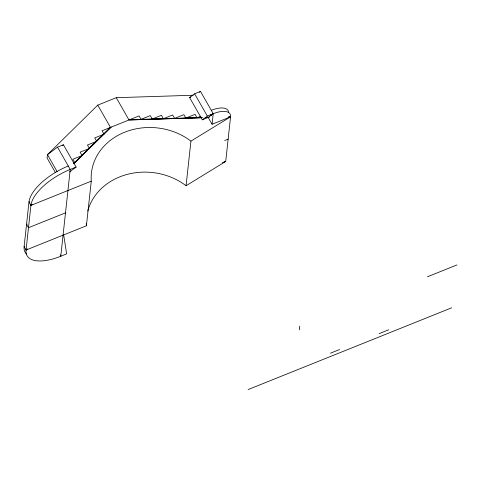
<?xml version="1.0" encoding="UTF-8"?>
<svg xmlns="http://www.w3.org/2000/svg" width="481" height="481" viewBox="0 0 481 481"><rect width="100%" height="100%" fill="white"/><g stroke="black" fill="none" stroke-linecap="round" stroke-linejoin="round"><path stroke-width="0.72" d="M68.254 166.354L68.29 166.023A41.426 18.031 -29.7 0 0 28.98 202.002L24.116 246.621A41.426 18.031 -29.7 0 0 26.714 254.245M24.693 246.386L24.116 246.621L26.058 250.024A41.426 18.031 -29.7 0 0 60.762 256.265L70.232 169.432L57.528 147.156L47.457 154.641L47.09 158.002L55.435 172.637M29.557 201.767L28.98 202.002L30.922 205.405L26.058 250.024L86.406 225.781L91.27 181.163A60.582 52.02 6.2 0 1 124.615 132.245A60.582 52.02 6.2 0 1 190.933 141.125L230.573 116.829L230.207 116.192M87.795 211.015A60.582 52.02 6.2 0 1 186.069 185.744L190.933 141.125M211.532 115.266A10.36 4.509 -29.7 0 0 210.702 115.578L210.81 114.592M211.243 110.636L211.279 110.305A20.713 9.013 -29.7 0 1 228.661 112.506M186.069 185.744L225.709 161.448L230.573 116.829L212.073 124.266L213.221 113.708L200.517 91.432L194.631 93.801L189.592 97.541L202.297 119.817L209.506 116.919M299.344 329.816L299.747 326.13M193.242 95.25L116.282 97.691L97.775 105.129L47.457 154.641L57.257 171.825M74.08 163.221L110.48 127.399L97.775 105.129M31.993 204.359L30.922 205.405L91.27 181.163M73.641 163.522L110.48 127.399M31.968 204.389L30.922 205.405A41.426 18.031 -29.7 0 1 70.232 169.432L76.118 167.063L63.414 144.793L57.528 147.156M73.731 163.69L111.321 127.062M62.229 145.671L63.414 144.793M69.601 171.909L76.118 167.063M199.399 92.268L200.517 91.432M202.297 119.817L207.335 116.071L213.221 113.708A20.713 9.013 -29.7 0 1 230.573 116.829L228.331 116.901M213.221 113.708L208.183 117.454L205.946 117.526L208.183 117.454L212.073 124.266M189.592 97.541L190.903 97.018M73.455 163.203L74.777 162.674L72.835 159.265L82.089 155.549L80.147 152.146L89.394 148.431L87.452 145.021L96.705 141.306L94.763 137.903L104.016 134.187L102.068 130.778L128.986 119.967L202.206 117.641M200.956 116.174L196.994 117.761L195.052 114.358L185.798 118.073L183.856 114.67L174.603 118.386L172.661 114.983L163.408 118.699L161.466 115.29L152.212 119.005L150.27 115.602L141.023 119.318L139.075 115.915L129.828 119.631L201.467 117.641M224.717 140.518L228.144 139.141M27.128 224.08L26.545 224.308L28.487 227.717L65.494 212.849M222.282 162.825L225.709 161.448L224.218 161.49L225.709 161.448M60.402 255.627L60.762 256.265L66.649 253.902L63.624 234.692M427.411 276.809L456.95 264.941M330.435 353.204L339.592 349.525M379.148 333.634L388.72 329.786M248.124 389.568L451.641 307.81M202.188 117.707L128.986 119.967L116.282 97.691M205.922 117.592L208.91 117.502M229.082 116.871L230.573 116.829M210.341 114.941L210.702 115.578M194.631 93.801L207.335 116.071M60.534 254.792L60.762 256.265M86.406 225.781A60.582 52.02 6.2 0 1 86.297 223.599M27.128 248.978L26.058 250.024L27.104 249.008"/></g></svg>
